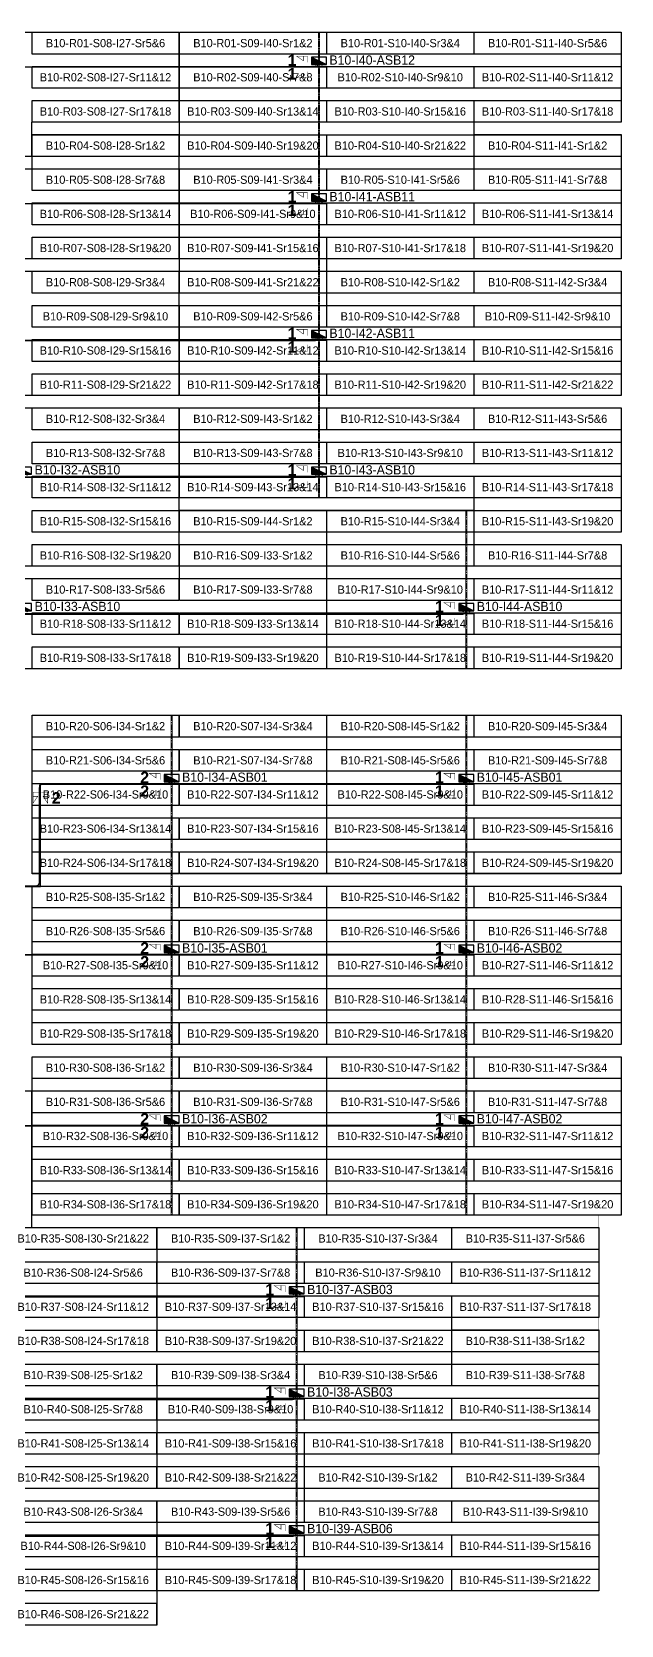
# Model space of a CAD drawing. Header units: metres. Extents: x 529385 to 529746, y 2675127 to 2675477.
# Drawn here: x 529616.3 to 529745.8, y 2675126.8 to 2675476.7 of the extents above; entities that cross this region are included whole.
import ezdxf
from ezdxf.enums import TextEntityAlignment as Align

# ---------------------------------------------------------------- set-up
doc = ezdxf.new("R2010")
doc.units = ezdxf.units.M
doc.linetypes.add('CENTER', pattern=[2, 1.25, -0.25, 0.25, -0.25])
doc.layers.add('Boundary-12.5 MW Block', color=6, linetype='Continuous', lineweight=9)
doc.layers.add('PILE', color=1, linetype='Continuous', lineweight=15)
for name, color, linetype in [('DC Trench BL-10', 40, 'Continuous'), ('E-Inverter Grouping', 2, 'Continuous'), ('Inverter Block-10', 7, 'Continuous'), ('LT Cable(AG) INV to LT Panel BL-10', 2, 'Continuous'), ('Messenger Wire Block-10 (Master Path)', 30, 'Continuous'), ('Messenger Wire Block-10 (MW Path)', 191, 'Continuous'), ('MMS Table Block-10', 8, 'Continuous'), ('Plan Line - DC BL-10', 40, 'Continuous'), ('Section Marking BL-10', 2, 'Continuous')]:
    doc.layers.add(name, color=color, linetype=linetype)
doc.styles.add('BoldTextStyle', font='arialbd.ttf')
doc.styles.get("Standard").update_dxf_attribs({"font": 'Adani Regular.ttf'})

# ---------------------------------------------------------------- blocks, each defined once
blk = doc.blocks.new('MMS Table (32.292 x 4.788)')
at = {"color": 0}
blk.add_lwpolyline([(0, -0.002), (0, 4.786), (32.292, 4.786), (32.292, -0.002)], close=True, dxfattribs=at)
at = {"color": 7}
blk.add_attdef('ID1', text='', height=1.8, dxfattribs=at).set_placement((16.146, 2.392), align=Align.MIDDLE_CENTER)
blk = doc.blocks.new('Inverter Block')
h = blk.add_hatch(color=0)
h.dxf.hatch_style = 1
h.paths.add_polyline_path([(-1.46, 2.27), (-1.46, 0.85), (1.46, 0.85)])
at = {"color": 0}
blk.add_lwpolyline([(1.46, 2.27), (-1.46, 2.27), (-1.46, 0.85), (1.46, 0.85)], close=True, dxfattribs=at)
blk.add_lwpolyline([(-1.46, 2.27), (1.46, 0.85)], dxfattribs=at)
at = {"layer": 'PILE'}
for centre in [(-0.61, 0.85), (0.61, 0.85)]:
    blk.add_circle(centre, 0.156, dxfattribs=at)
at = {"color": 7}
blk.add_attdef('ID', (-1.46, 3.01), '', height=1.8, dxfattribs=at)

msp = doc.modelspace()

# ---------------------------------------------------------------- linework, layer by layer
at = {"layer": 'Boundary-12.5 MW Block', "const_width": 0.05}
msp.add_lwpolyline([(529384.68, 2675214.08), (529389.58, 2675214.08), (529389.58, 2675476.58), (529745.79, 2675476.58), (529745.79, 2675216.79), (529740.89, 2675216.79), (529740.89, 2675134.29), (529643.72, 2675134.29), (529643.72, 2675126.79), (529384.68, 2675126.79)], close=True, dxfattribs=at)
at = {"layer": 'DC Trench BL-10', "color": 40, "const_width": 0.15}
for points in [[(529679.52, 2675476.58), (529679.22, 2675476.58), (529679.22, 2675374.29), (529679.52, 2675374.29)], [(529711.91, 2675371.58), (529711.61, 2675371.58), (529711.61, 2675336.79), (529711.91, 2675336.79)], [(529647.13, 2675326.58), (529646.83, 2675326.58), (529646.83, 2675216.79), (529647.13, 2675216.79)], [(529711.91, 2675326.58), (529711.61, 2675326.58), (529711.61, 2675216.79), (529711.91, 2675216.79)], [(529674.62, 2675214.08), (529674.32, 2675214.08), (529674.32, 2675134.29), (529674.62, 2675134.29)]]:
    msp.add_lwpolyline(points, close=True, dxfattribs=at)
at = {"layer": 'E-Inverter Grouping'}
for points in [[(529648.62, 2675476.58), (529648.62, 2675456.79), (529616.22, 2675456.79), (529616.22, 2675449.29), (529551.54, 2675449.29), (529551.54, 2675476.58)], [(529745.79, 2675476.58), (529745.79, 2675456.79), (529713.4, 2675456.79), (529713.4, 2675449.29), (529648.72, 2675449.29), (529648.72, 2675476.58)], [(529616.32, 2675446.58), (529616.32, 2675454.08), (529648.62, 2675454.08), (529648.62, 2675426.79), (529583.83, 2675426.79), (529583.83, 2675419.29), (529551.54, 2675419.29), (529551.54, 2675446.58)], [(529713.5, 2675446.58), (529713.5, 2675454.08), (529745.79, 2675454.08), (529745.79, 2675426.79), (529681.01, 2675426.79), (529681.01, 2675419.29), (529648.72, 2675419.29), (529648.72, 2675446.58)], [(529648.62, 2675396.79), (529551.54, 2675396.79), (529551.54, 2675416.58), (529583.93, 2675416.58), (529583.93, 2675424.08), (529648.62, 2675424.08)], [(529745.79, 2675396.79), (529648.72, 2675396.79), (529648.72, 2675416.58), (529681.11, 2675416.58), (529681.11, 2675424.08), (529745.79, 2675424.08)], [(529616.22, 2675214.08), (529643.72, 2675214.08), (529643.72, 2675209.29), (529546.64, 2675209.29), (529546.64, 2675214.08), (529551.54, 2675214.08), (529551.54, 2675244.08), (529616.22, 2675244.08)], [(529740.89, 2675214.08), (529740.89, 2675194.29), (529708.5, 2675194.29), (529708.5, 2675186.79), (529643.82, 2675186.79), (529643.82, 2675214.08)], [(529643.72, 2675206.58), (529643.72, 2675186.79), (529611.32, 2675186.79), (529611.32, 2675179.29), (529546.64, 2675179.29), (529546.64, 2675206.58)], [(529708.6, 2675184.08), (529708.6, 2675191.58), (529740.89, 2675191.58), (529740.89, 2675164.29), (529676.11, 2675164.29), (529676.11, 2675156.79), (529643.82, 2675156.79), (529643.82, 2675184.08)], [(529611.42, 2675176.58), (529611.42, 2675184.08), (529643.72, 2675184.08), (529643.72, 2675156.79), (529578.93, 2675156.79), (529578.93, 2675149.29), (529546.64, 2675149.29), (529546.64, 2675176.58)], [(529740.89, 2675134.29), (529643.82, 2675134.29), (529643.82, 2675154.08), (529676.21, 2675154.08), (529676.21, 2675161.58), (529740.89, 2675161.58)], [(529643.72, 2675126.79), (529546.64, 2675126.79), (529546.64, 2675146.58), (529579.03, 2675146.58), (529579.03, 2675154.08), (529643.72, 2675154.08)]]:
    msp.add_lwpolyline(points, close=True, dxfattribs=at)
at = {"layer": 'E-Inverter Grouping', "color": 3}
for points in [[(529648.62, 2675359.29), (529583.93, 2675359.29), (529583.93, 2675394.08), (529648.62, 2675394.08)], [(529745.79, 2675366.79), (529713.5, 2675366.79), (529713.5, 2675374.29), (529648.72, 2675374.29), (529648.72, 2675394.08), (529745.79, 2675394.08)], [(529713.4, 2675364.08), (529745.79, 2675364.08), (529745.79, 2675336.79), (529681.11, 2675336.79), (529681.11, 2675366.79), (529648.72, 2675366.79), (529648.72, 2675371.58), (529713.4, 2675371.58)], [(529681.01, 2675336.79), (529583.93, 2675336.79), (529583.93, 2675356.58), (529648.72, 2675356.58), (529648.72, 2675364.08), (529681.01, 2675364.08)], [(529681.01, 2675291.79), (529616.32, 2675291.79), (529616.32, 2675326.58), (529681.01, 2675326.58)], [(529745.79, 2675291.79), (529681.11, 2675291.79), (529681.11, 2675326.58), (529745.79, 2675326.58)], [(529681.01, 2675254.29), (529616.32, 2675254.29), (529616.32, 2675289.08), (529681.01, 2675289.08)], [(529745.79, 2675254.29), (529681.11, 2675254.29), (529681.11, 2675289.08), (529745.79, 2675289.08)], [(529681.01, 2675216.79), (529616.32, 2675216.79), (529616.32, 2675251.58), (529681.01, 2675251.58)], [(529745.79, 2675216.79), (529681.11, 2675216.79), (529681.11, 2675251.58), (529745.79, 2675251.58)]]:
    msp.add_lwpolyline(points, close=True, dxfattribs=at)
at = {"layer": 'LT Cable(AG) INV to LT Panel BL-10', "color": 5}
for points in [[(529575.61, 2675311.21, -0.300496), (529575.06, 2675312.04), (529575.06, 2675315.17, 0.210754), (529574.77, 2675315.84), (529568.09, 2675321.94, -0.210754), (529567.8, 2675322.6), (529567.8, 2675334.91, 0.0195), (529567.79, 2675334.98), (529567.7, 2675336.2, -0.0195), (529567.7, 2675336.27), (529567.7, 2675468.09, -0.414214), (529568.6, 2675468.99), (529678.47, 2675468.99, 0.414214), (529679.37, 2675469.89), (529679.37, 2675470.19)], [(529577.68, 2675311.19), (529576.01, 2675311.19, -0.414214), (529575.11, 2675312.09), (529575.11, 2675315.19, 0.210754), (529574.82, 2675315.86), (529568.14, 2675321.96, -0.210754), (529567.85, 2675322.62), (529567.85, 2675334.91, 0.0195), (529567.84, 2675334.98), (529567.75, 2675336.2, -0.0195), (529567.75, 2675336.27), (529567.75, 2675438.04, -0.414214), (529568.65, 2675438.94), (529678.47, 2675438.94, 0.414214), (529679.37, 2675439.84), (529679.37, 2675440.19)], [(529577.68, 2675311.24), (529576.06, 2675311.24, -0.414214), (529575.16, 2675312.14), (529575.16, 2675315.22, 0.210754), (529574.87, 2675315.88), (529568.19, 2675321.98, -0.210754), (529567.9, 2675322.64), (529567.9, 2675334.91, 0.0195), (529567.89, 2675334.98), (529567.8, 2675336.2, -0.0195), (529567.8, 2675336.27), (529567.8, 2675407.99, -0.414214), (529568.7, 2675408.89), (529678.47, 2675408.89, 0.414214), (529679.37, 2675409.79), (529679.37, 2675410.19)], [(529579.62, 2675311.29), (529576.11, 2675311.29, -0.414214), (529575.21, 2675312.19), (529575.21, 2675315.24, 0.210754), (529574.92, 2675315.9), (529568.24, 2675322, -0.210754), (529567.95, 2675322.67), (529567.95, 2675334.91, 0.0195), (529567.94, 2675334.98), (529567.85, 2675336.21, -0.0195), (529567.85, 2675336.28), (529567.85, 2675377.94, -0.414214), (529568.75, 2675378.84), (529678.47, 2675378.84, 0.414214), (529679.37, 2675379.74), (529679.37, 2675380.19)], [(529579.62, 2675311.34), (529576.16, 2675311.34, -0.414214), (529575.26, 2675312.24), (529575.26, 2675315.26, 0.210754), (529574.97, 2675315.93), (529568.29, 2675322.02, -0.210754), (529568, 2675322.69), (529568, 2675334.92, 0.0195), (529567.99, 2675334.99), (529567.9, 2675336.21, -0.0195), (529567.9, 2675336.28), (529567.9, 2675347.89, -0.414214), (529568.8, 2675348.79), (529710.86, 2675348.79, 0.414214), (529711.76, 2675349.69), (529711.76, 2675350.19)], [(529578.74, 2675308.42), (529574.29, 2675308.42, 0.056429), (529574.09, 2675308.4), (529572.51, 2675308.04, -0.056429), (529572.31, 2675308.01), (529568.67, 2675308.01, 0.414214), (529567.77, 2675307.11), (529567.77, 2675290.73, 0.020586), (529567.78, 2675290.66), (529567.88, 2675289.4, -0.020586), (529567.88, 2675289.32), (529567.88, 2675289.07), (529617.12, 2675289.07, 0.414214), (529618.02, 2675289.97), (529618.02, 2675310.67, -0.414214), (529618.92, 2675311.57), (529710.86, 2675311.57, 0.414214), (529711.76, 2675312.47), (529711.76, 2675312.69)], [(529578.74, 2675308.4), (529574.29, 2675308.4, 0.056429), (529574.09, 2675308.37), (529572.51, 2675308.01, -0.056429), (529572.31, 2675307.99), (529568.7, 2675307.99, 0.414214), (529567.8, 2675307.09), (529567.8, 2675290.73, 0.020586), (529567.8, 2675290.66), (529567.9, 2675289.4, -0.020586), (529567.91, 2675289.32), (529567.91, 2675289.1), (529617.09, 2675289.1, 0.414214), (529617.99, 2675290), (529617.99, 2675310.7, -0.414214), (529618.89, 2675311.6), (529646.08, 2675311.6, 0.414214), (529646.98, 2675312.5), (529646.98, 2675312.69)], [(529574.59, 2675308.65), (529574.29, 2675308.65, 0.056429), (529574.09, 2675308.62), (529572.51, 2675308.26, -0.056429), (529572.31, 2675308.24), (529568.45, 2675308.24, 0.414214), (529567.55, 2675307.34), (529567.55, 2675290.72, 0.020586), (529567.55, 2675290.65), (529567.65, 2675289.39, -0.020586), (529567.66, 2675289.31), (529567.66, 2675177.25, 0.414214), (529568.56, 2675176.35), (529673.57, 2675176.35, 0.414214), (529674.47, 2675177.25), (529674.47, 2675177.69)], [(529574.59, 2675308.62), (529574.29, 2675308.62, 0.056429), (529574.09, 2675308.6), (529572.51, 2675308.24, -0.056429), (529572.31, 2675308.21), (529568.47, 2675308.21, 0.414214), (529567.57, 2675307.31), (529567.57, 2675290.72, 0.020586), (529567.58, 2675290.65), (529567.68, 2675289.39, -0.020586), (529567.68, 2675289.31), (529567.68, 2675199.77, 0.414214), (529568.58, 2675198.87), (529673.57, 2675198.87, 0.414214), (529674.47, 2675199.77), (529674.47, 2675200.19)], [(529576.58, 2675308.57), (529574.29, 2675308.57, 0.056429), (529574.09, 2675308.55), (529572.51, 2675308.19, -0.056429), (529572.31, 2675308.16), (529568.52, 2675308.16, 0.414214), (529567.62, 2675307.26), (529567.62, 2675290.72, 0.020586), (529567.63, 2675290.65), (529567.73, 2675289.39, -0.020586), (529567.73, 2675289.32), (529567.73, 2675237.32, 0.414214), (529568.63, 2675236.42), (529710.86, 2675236.42, 0.414214), (529711.76, 2675237.32), (529711.76, 2675237.69)], [(529576.58, 2675308.55), (529574.29, 2675308.55, 0.056429), (529574.09, 2675308.52), (529572.51, 2675308.16, -0.056429), (529572.31, 2675308.14), (529568.55, 2675308.14, 0.414214), (529567.65, 2675307.24), (529567.65, 2675290.73, 0.020586), (529567.65, 2675290.65), (529567.75, 2675289.39, -0.020586), (529567.76, 2675289.32), (529567.76, 2675237.35, 0.414214), (529568.66, 2675236.45), (529646.08, 2675236.45, 0.414214), (529646.98, 2675237.35), (529646.98, 2675237.69)], [(529576.58, 2675308.5), (529574.29, 2675308.5, 0.056429), (529574.09, 2675308.47), (529572.51, 2675308.11, -0.056429), (529572.31, 2675308.09), (529568.6, 2675308.09, 0.414214), (529567.7, 2675307.19), (529567.7, 2675290.73, 0.020586), (529567.7, 2675290.65), (529567.8, 2675289.39, -0.020586), (529567.81, 2675289.32), (529567.81, 2675274.9, 0.414214), (529568.71, 2675274), (529710.86, 2675274, 0.414214), (529711.76, 2675274.9), (529711.76, 2675275.19)], [(529578.74, 2675308.47), (529574.29, 2675308.47, 0.056429), (529574.09, 2675308.45), (529572.51, 2675308.09, -0.056429), (529572.31, 2675308.06), (529568.62, 2675308.06, 0.414214), (529567.72, 2675307.16), (529567.72, 2675290.73, 0.020586), (529567.73, 2675290.65), (529567.83, 2675289.4, -0.020586), (529567.83, 2675289.32), (529567.83, 2675274.92, 0.414214), (529568.73, 2675274.02), (529646.08, 2675274.02, 0.414214), (529646.98, 2675274.92), (529646.98, 2675275.19)]]:
    msp.add_lwpolyline(points, format="xyb", dxfattribs=at)
at = {"layer": 'LT Cable(AG) INV to LT Panel BL-10'}
msp.add_lwpolyline([(529575.61, 2675309), (529574.2, 2675309, 0.105727), (529573.83, 2675308.93), (529572.59, 2675308.37, -0.105727), (529572.22, 2675308.29), (529568.4, 2675308.29, 0.414214), (529567.5, 2675307.39), (529567.5, 2675290.72, 0.020586), (529567.5, 2675290.64), (529567.6, 2675289.39, -0.020586), (529567.61, 2675289.31), (529567.61, 2675147.2, 0.414214), (529568.51, 2675146.3), (529673.57, 2675146.3, 0.414214), (529674.47, 2675147.2), (529674.47, 2675147.69)], format="xyb", dxfattribs=at)
at = {"layer": 'Messenger Wire Block-10 (Master Path)'}
for points in [[(529421.97, 2675468.94), (529681.01, 2675468.94)], [(529567.75, 2675438.94), (529681.01, 2675438.94)], [(529567.75, 2675408.94), (529681.01, 2675408.94)], [(529567.75, 2675378.94), (529681.01, 2675378.94)], [(529567.75, 2675348.94), (529713.4, 2675348.94)], [(529618.15, 2675288.94), (529618.15, 2675311.44)], [(529618.15, 2675311.44), (529713.4, 2675311.44)], [(529567.75, 2675288.94), (529618.15, 2675288.94)], [(529567.75, 2675273.94), (529713.4, 2675273.94)], [(529567.75, 2675236.44), (529713.4, 2675236.44)], [(529567.75, 2675198.94), (529676.11, 2675198.94)], [(529567.75, 2675176.44), (529676.11, 2675176.44)], [(529567.75, 2675146.44), (529676.11, 2675146.44)]]:
    msp.add_lwpolyline(points, dxfattribs=at)
at = {"layer": 'Messenger Wire Block-10 (MW Path)', "const_width": 0.1}
for points in [[(529421.97, 2675468.94), (529681.01, 2675468.94)], [(529567.75, 2675438.94), (529681.01, 2675438.94)], [(529567.75, 2675408.94), (529681.01, 2675408.94)], [(529567.75, 2675378.94), (529681.01, 2675378.94)], [(529567.75, 2675348.94), (529713.4, 2675348.94)], [(529617.9, 2675288.94), (529617.9, 2675311.44)], [(529618.15, 2675311.44), (529713.4, 2675311.44)], [(529567.75, 2675288.94), (529618.15, 2675288.94)], [(529567.75, 2675273.94), (529713.4, 2675273.94)], [(529567.75, 2675236.44), (529713.4, 2675236.44)], [(529567.75, 2675198.94), (529676.11, 2675198.94)], [(529567.75, 2675176.44), (529676.11, 2675176.44)], [(529567.75, 2675146.44), (529676.11, 2675146.44)]]:
    msp.add_lwpolyline(points, dxfattribs=at)
at = {"layer": 'Plan Line - DC BL-10', "color": 6, "linetype": 'CENTER'}
for points in [[(529679.37, 2675476.58), (529679.37, 2675374.29)], [(529711.76, 2675371.58), (529711.76, 2675336.79)], [(529646.98, 2675326.58), (529646.98, 2675216.79)], [(529711.76, 2675326.58), (529711.76, 2675216.79)], [(529674.47, 2675214.08), (529674.47, 2675134.29)]]:
    msp.add_lwpolyline(points, dxfattribs=at)
at = {"layer": 'Section Marking BL-10', "color": 94, "lineweight": 35, "true_color": 0x00a500, "const_width": 0.1}
for points in [[(529676.87, 2675469.94), (529676.87, 2675471.33), (529674.47, 2675471.33), (529675.95, 2675470.32), (529675.95, 2675471.33)], [(529676.87, 2675467.94), (529676.87, 2675466.55), (529674.47, 2675466.55), (529675.95, 2675467.56), (529675.95, 2675466.55)], [(529676.87, 2675439.94), (529676.87, 2675441.33), (529674.47, 2675441.33), (529675.95, 2675440.32), (529675.95, 2675441.33)], [(529676.87, 2675437.94), (529676.87, 2675436.55), (529674.47, 2675436.55), (529675.95, 2675437.56), (529675.95, 2675436.55)], [(529676.87, 2675409.94), (529676.87, 2675411.33), (529674.47, 2675411.33), (529675.95, 2675410.32), (529675.95, 2675411.33)], [(529676.87, 2675407.94), (529676.87, 2675406.55), (529674.47, 2675406.55), (529675.95, 2675407.56), (529675.95, 2675406.55)], [(529676.87, 2675379.94), (529676.87, 2675381.33), (529674.47, 2675381.33), (529675.95, 2675380.32), (529675.95, 2675381.33)], [(529676.87, 2675377.94), (529676.87, 2675376.55), (529674.47, 2675376.55), (529675.95, 2675377.56), (529675.95, 2675376.55)], [(529709.26, 2675349.94), (529709.26, 2675351.33), (529706.86, 2675351.33), (529708.34, 2675350.32), (529708.34, 2675351.33)], [(529709.26, 2675347.94), (529709.26, 2675346.55), (529706.86, 2675346.55), (529708.34, 2675347.56), (529708.34, 2675346.55)], [(529644.48, 2675312.44), (529644.48, 2675313.83), (529642.08, 2675313.83), (529643.56, 2675312.82), (529643.56, 2675313.83)], [(529709.26, 2675312.44), (529709.26, 2675313.83), (529706.86, 2675313.83), (529708.34, 2675312.82), (529708.34, 2675313.83)], [(529617.95, 2675309.69), (529616.56, 2675309.69), (529616.56, 2675307.29), (529617.57, 2675308.77), (529616.56, 2675308.77)], [(529618.35, 2675309.69), (529619.74, 2675309.69), (529619.74, 2675307.29), (529618.73, 2675308.77), (529619.74, 2675308.77)], [(529644.48, 2675310.44), (529644.48, 2675309.05), (529642.08, 2675309.05), (529643.56, 2675310.06), (529643.56, 2675309.05)], [(529709.26, 2675310.44), (529709.26, 2675309.05), (529706.86, 2675309.05), (529708.34, 2675310.06), (529708.34, 2675309.05)], [(529644.48, 2675274.94), (529644.48, 2675276.33), (529642.08, 2675276.33), (529643.56, 2675275.32), (529643.56, 2675276.33)], [(529709.26, 2675274.94), (529709.26, 2675276.33), (529706.86, 2675276.33), (529708.34, 2675275.32), (529708.34, 2675276.33)], [(529644.48, 2675272.94), (529644.48, 2675271.55), (529642.08, 2675271.55), (529643.56, 2675272.56), (529643.56, 2675271.55)], [(529709.26, 2675272.94), (529709.26, 2675271.55), (529706.86, 2675271.55), (529708.34, 2675272.56), (529708.34, 2675271.55)], [(529644.48, 2675237.44), (529644.48, 2675238.83), (529642.08, 2675238.83), (529643.56, 2675237.82), (529643.56, 2675238.83)], [(529709.26, 2675237.44), (529709.26, 2675238.83), (529706.86, 2675238.83), (529708.34, 2675237.82), (529708.34, 2675238.83)], [(529644.48, 2675235.44), (529644.48, 2675234.05), (529642.08, 2675234.05), (529643.56, 2675235.06), (529643.56, 2675234.05)], [(529709.26, 2675235.44), (529709.26, 2675234.05), (529706.86, 2675234.05), (529708.34, 2675235.06), (529708.34, 2675234.05)], [(529671.97, 2675199.94), (529671.97, 2675201.33), (529669.57, 2675201.33), (529671.05, 2675200.32), (529671.05, 2675201.33)], [(529671.97, 2675197.94), (529671.97, 2675196.55), (529669.57, 2675196.55), (529671.05, 2675197.56), (529671.05, 2675196.55)], [(529671.97, 2675177.44), (529671.97, 2675178.83), (529669.57, 2675178.83), (529671.05, 2675177.82), (529671.05, 2675178.83)], [(529671.97, 2675175.44), (529671.97, 2675174.05), (529669.57, 2675174.05), (529671.05, 2675175.06), (529671.05, 2675174.05)], [(529671.97, 2675147.44), (529671.97, 2675148.83), (529669.57, 2675148.83), (529671.05, 2675147.82), (529671.05, 2675148.83)], [(529671.97, 2675145.44), (529671.97, 2675144.05), (529669.57, 2675144.05), (529671.05, 2675145.06), (529671.05, 2675144.05)]]:
    msp.add_lwpolyline(points, dxfattribs=at)

# ---------------------------------------------------------------- block references
at = {"layer": 'Inverter Block-10'}
ref = msp.add_blockref('Inverter Block', (529679.37, 2675468.53), dxfattribs=dict(at, xscale=1.124999999976148, yscale=1.124999999976148, zscale=1.124999999976148))
ref.add_attrib('ID', 'B10-I40-ASB12', (529681.68, 2675469.46), dxfattribs={"layer": '0', "color": 7, "height": 2.025})
ref = msp.add_blockref('Inverter Block', (529679.37, 2675438.53), dxfattribs=dict(at, xscale=1.124999999976148, yscale=1.124999999976148, zscale=1.124999999976148))
ref.add_attrib('ID', 'B10-I41-ASB11', (529681.68, 2675439.46), dxfattribs={"layer": '0', "color": 7, "height": 2.025})
ref = msp.add_blockref('Inverter Block', (529679.37, 2675408.53), dxfattribs=dict(at, xscale=1.124999999976148, yscale=1.124999999976148, zscale=1.124999999976148))
ref.add_attrib('ID', 'B10-I42-ASB11', (529681.68, 2675409.46), dxfattribs={"layer": '0', "color": 7, "height": 2.025})
ref = msp.add_blockref('Inverter Block', (529614.58, 2675378.53), dxfattribs=dict(at, xscale=1.124999999976148, yscale=1.124999999976148, zscale=1.124999999976148))
ref.add_attrib('ID', 'B10-I32-ASB10', (529616.89, 2675379.46), dxfattribs={"layer": '0', "color": 7, "height": 2.025})
ref = msp.add_blockref('Inverter Block', (529679.37, 2675378.53), dxfattribs=dict(at, xscale=1.124999999976148, yscale=1.124999999976148, zscale=1.124999999976148))
ref.add_attrib('ID', 'B10-I43-ASB10', (529681.68, 2675379.46), dxfattribs={"layer": '0', "color": 7, "height": 2.025})
ref = msp.add_blockref('Inverter Block', (529614.58, 2675348.53), dxfattribs=dict(at, xscale=1.124999999976148, yscale=1.124999999976148, zscale=1.124999999976148))
ref.add_attrib('ID', 'B10-I33-ASB10', (529616.89, 2675349.46), dxfattribs={"layer": '0', "color": 7, "height": 2.025})
ref = msp.add_blockref('Inverter Block', (529711.76, 2675348.53), dxfattribs=dict(at, xscale=1.124999999976148, yscale=1.124999999976148, zscale=1.124999999976148))
ref.add_attrib('ID', 'B10-I44-ASB10', (529714.07, 2675349.46), dxfattribs={"layer": '0', "color": 7, "height": 2.025})
ref = msp.add_blockref('Inverter Block', (529646.98, 2675311.03), dxfattribs=dict(at, xscale=1.124999999976148, yscale=1.124999999976148, zscale=1.124999999976148))
ref.add_attrib('ID', 'B10-I34-ASB01', (529649.29, 2675311.96), dxfattribs={"layer": '0', "color": 7, "height": 2.025})
ref = msp.add_blockref('Inverter Block', (529711.76, 2675311.03), dxfattribs=dict(at, xscale=1.124999999976148, yscale=1.124999999976148, zscale=1.124999999976148))
ref.add_attrib('ID', 'B10-I45-ASB01', (529714.07, 2675311.96), dxfattribs={"layer": '0', "color": 7, "height": 2.025})
ref = msp.add_blockref('Inverter Block', (529646.98, 2675273.53), dxfattribs=dict(at, xscale=1.124999999976148, yscale=1.124999999976148, zscale=1.124999999976148))
ref.add_attrib('ID', 'B10-I35-ASB01', (529649.29, 2675274.46), dxfattribs={"layer": '0', "color": 7, "height": 2.025})
ref = msp.add_blockref('Inverter Block', (529711.76, 2675273.53), dxfattribs=dict(at, xscale=1.124999999976148, yscale=1.124999999976148, zscale=1.124999999976148))
ref.add_attrib('ID', 'B10-I46-ASB02', (529714.07, 2675274.46), dxfattribs={"layer": '0', "color": 7, "height": 2.025})
ref = msp.add_blockref('Inverter Block', (529646.98, 2675236.03), dxfattribs=dict(at, xscale=1.124999999976148, yscale=1.124999999976148, zscale=1.124999999976148))
ref.add_attrib('ID', 'B10-I36-ASB02', (529649.29, 2675236.96), dxfattribs={"layer": '0', "color": 7, "height": 2.025})
ref = msp.add_blockref('Inverter Block', (529711.76, 2675236.03), dxfattribs=dict(at, xscale=1.124999999976148, yscale=1.124999999976148, zscale=1.124999999976148))
ref.add_attrib('ID', 'B10-I47-ASB02', (529714.07, 2675236.96), dxfattribs={"layer": '0', "color": 7, "height": 2.025})
ref = msp.add_blockref('Inverter Block', (529674.47, 2675198.53), dxfattribs=dict(at, xscale=1.124999999976148, yscale=1.124999999976148, zscale=1.124999999976148))
ref.add_attrib('ID', 'B10-I37-ASB03', (529676.78, 2675199.46), dxfattribs={"layer": '0', "color": 7, "height": 2.025})
ref = msp.add_blockref('Inverter Block', (529674.47, 2675176.03), dxfattribs=dict(at, xscale=1.124999999976148, yscale=1.124999999976148, zscale=1.124999999976148))
ref.add_attrib('ID', 'B10-I38-ASB03', (529676.78, 2675176.96), dxfattribs={"layer": '0', "color": 7, "height": 2.025})
ref = msp.add_blockref('Inverter Block', (529674.47, 2675146.03), dxfattribs=dict(at, xscale=1.124999999976148, yscale=1.124999999976148, zscale=1.124999999976148))
ref.add_attrib('ID', 'B10-I39-ASB06', (529676.78, 2675146.96), dxfattribs={"layer": '0', "color": 7, "height": 2.025})
at = {"layer": 'MMS Table Block-10'}
for p, values in [((529616.32, 2675471.79), {'ID1': 'B10-R01-S08-I27-Sr5&6'}), ((529648.72, 2675471.79), {'ID1': 'B10-R01-S09-I40-Sr1&2'}), ((529681.11, 2675471.79), {'ID1': 'B10-R01-S10-I40-Sr3&4'}), ((529713.5, 2675471.79), {'ID1': 'B10-R01-S11-I40-Sr5&6'}), ((529616.32, 2675464.29), {'ID1': 'B10-R02-S08-I27-Sr11&12'}), ((529648.72, 2675464.29), {'ID1': 'B10-R02-S09-I40-Sr7&8'}), ((529681.11, 2675464.29), {'ID1': 'B10-R02-S10-I40-Sr9&10'}), ((529713.5, 2675464.29), {'ID1': 'B10-R02-S11-I40-Sr11&12'}), ((529616.32, 2675456.79), {'ID1': 'B10-R03-S08-I27-Sr17&18'}), ((529648.72, 2675456.79), {'ID1': 'B10-R03-S09-I40-Sr13&14'}), ((529681.11, 2675456.79), {'ID1': 'B10-R03-S10-I40-Sr15&16'}), ((529713.5, 2675456.79), {'ID1': 'B10-R03-S11-I40-Sr17&18'}), ((529616.32, 2675449.29), {'ID1': 'B10-R04-S08-I28-Sr1&2'}), ((529648.72, 2675449.29), {'ID1': 'B10-R04-S09-I40-Sr19&20'}), ((529681.11, 2675449.29), {'ID1': 'B10-R04-S10-I40-Sr21&22'}), ((529713.5, 2675449.29), {'ID1': 'B10-R04-S11-I41-Sr1&2'}), ((529616.32, 2675441.79), {'ID1': 'B10-R05-S08-I28-Sr7&8'}), ((529648.72, 2675441.79), {'ID1': 'B10-R05-S09-I41-Sr3&4'}), ((529681.11, 2675441.79), {'ID1': 'B10-R05-S10-I41-Sr5&6'}), ((529713.5, 2675441.79), {'ID1': 'B10-R05-S11-I41-Sr7&8'}), ((529616.32, 2675434.29), {'ID1': 'B10-R06-S08-I28-Sr13&14'}), ((529648.72, 2675434.29), {'ID1': 'B10-R06-S09-I41-Sr9&10'}), ((529681.11, 2675434.29), {'ID1': 'B10-R06-S10-I41-Sr11&12'}), ((529713.5, 2675434.29), {'ID1': 'B10-R06-S11-I41-Sr13&14'}), ((529616.32, 2675426.79), {'ID1': 'B10-R07-S08-I28-Sr19&20'}), ((529648.72, 2675426.79), {'ID1': 'B10-R07-S09-I41-Sr15&16'}), ((529681.11, 2675426.79), {'ID1': 'B10-R07-S10-I41-Sr17&18'}), ((529713.5, 2675426.79), {'ID1': 'B10-R07-S11-I41-Sr19&20'}), ((529616.32, 2675419.29), {'ID1': 'B10-R08-S08-I29-Sr3&4'}), ((529648.72, 2675419.29), {'ID1': 'B10-R08-S09-I41-Sr21&22'}), ((529681.11, 2675419.29), {'ID1': 'B10-R08-S10-I42-Sr1&2'}), ((529713.5, 2675419.29), {'ID1': 'B10-R08-S11-I42-Sr3&4'}), ((529616.32, 2675411.79), {'ID1': 'B10-R09-S08-I29-Sr9&10'}), ((529648.72, 2675411.79), {'ID1': 'B10-R09-S09-I42-Sr5&6'}), ((529681.11, 2675411.79), {'ID1': 'B10-R09-S10-I42-Sr7&8'}), ((529713.5, 2675411.79), {'ID1': 'B10-R09-S11-I42-Sr9&10'}), ((529616.32, 2675404.29), {'ID1': 'B10-R10-S08-I29-Sr15&16'}), ((529648.72, 2675404.29), {'ID1': 'B10-R10-S09-I42-Sr11&12'}), ((529681.11, 2675404.29), {'ID1': 'B10-R10-S10-I42-Sr13&14'}), ((529713.5, 2675404.29), {'ID1': 'B10-R10-S11-I42-Sr15&16'}), ((529616.32, 2675396.79), {'ID1': 'B10-R11-S08-I29-Sr21&22'}), ((529648.72, 2675396.79), {'ID1': 'B10-R11-S09-I42-Sr17&18'}), ((529681.11, 2675396.79), {'ID1': 'B10-R11-S10-I42-Sr19&20'}), ((529713.5, 2675396.79), {'ID1': 'B10-R11-S11-I42-Sr21&22'}), ((529616.32, 2675389.29), {'ID1': 'B10-R12-S08-I32-Sr3&4'}), ((529648.72, 2675389.29), {'ID1': 'B10-R12-S09-I43-Sr1&2'}), ((529681.11, 2675389.29), {'ID1': 'B10-R12-S10-I43-Sr3&4'}), ((529713.5, 2675389.29), {'ID1': 'B10-R12-S11-I43-Sr5&6'}), ((529616.32, 2675381.79), {'ID1': 'B10-R13-S08-I32-Sr7&8'}), ((529648.72, 2675381.79), {'ID1': 'B10-R13-S09-I43-Sr7&8'}), ((529681.11, 2675381.79), {'ID1': 'B10-R13-S10-I43-Sr9&10'}), ((529713.5, 2675381.79), {'ID1': 'B10-R13-S11-I43-Sr11&12'}), ((529616.32, 2675374.29), {'ID1': 'B10-R14-S08-I32-Sr11&12'}), ((529648.72, 2675374.29), {'ID1': 'B10-R14-S09-I43-Sr13&14'}), ((529681.11, 2675374.29), {'ID1': 'B10-R14-S10-I43-Sr15&16'}), ((529713.5, 2675374.29), {'ID1': 'B10-R14-S11-I43-Sr17&18'}), ((529616.32, 2675366.79), {'ID1': 'B10-R15-S08-I32-Sr15&16'}), ((529648.72, 2675366.79), {'ID1': 'B10-R15-S09-I44-Sr1&2'}), ((529681.11, 2675366.79), {'ID1': 'B10-R15-S10-I44-Sr3&4'}), ((529713.5, 2675366.79), {'ID1': 'B10-R15-S11-I43-Sr19&20'}), ((529616.32, 2675359.29), {'ID1': 'B10-R16-S08-I32-Sr19&20'}), ((529648.72, 2675359.29), {'ID1': 'B10-R16-S09-I33-Sr1&2'}), ((529681.11, 2675359.29), {'ID1': 'B10-R16-S10-I44-Sr5&6'}), ((529713.5, 2675359.29), {'ID1': 'B10-R16-S11-I44-Sr7&8'}), ((529616.32, 2675351.79), {'ID1': 'B10-R17-S08-I33-Sr5&6'}), ((529648.72, 2675351.79), {'ID1': 'B10-R17-S09-I33-Sr7&8'}), ((529681.11, 2675351.79), {'ID1': 'B10-R17-S10-I44-Sr9&10'}), ((529713.5, 2675351.79), {'ID1': 'B10-R17-S11-I44-Sr11&12'}), ((529616.32, 2675344.29), {'ID1': 'B10-R18-S08-I33-Sr11&12'}), ((529648.72, 2675344.29), {'ID1': 'B10-R18-S09-I33-Sr13&14'}), ((529681.11, 2675344.29), {'ID1': 'B10-R18-S10-I44-Sr13&14'}), ((529713.5, 2675344.29), {'ID1': 'B10-R18-S11-I44-Sr15&16'}), ((529616.32, 2675336.79), {'ID1': 'B10-R19-S08-I33-Sr17&18'}), ((529648.72, 2675336.79), {'ID1': 'B10-R19-S09-I33-Sr19&20'}), ((529681.11, 2675336.79), {'ID1': 'B10-R19-S10-I44-Sr17&18'}), ((529713.5, 2675336.79), {'ID1': 'B10-R19-S11-I44-Sr19&20'}), ((529616.32, 2675321.79), {'ID1': 'B10-R20-S06-I34-Sr1&2'}), ((529648.72, 2675321.79), {'ID1': 'B10-R20-S07-I34-Sr3&4'}), ((529681.11, 2675321.79), {'ID1': 'B10-R20-S08-I45-Sr1&2'}), ((529713.5, 2675321.79), {'ID1': 'B10-R20-S09-I45-Sr3&4'}), ((529616.32, 2675314.29), {'ID1': 'B10-R21-S06-I34-Sr5&6'}), ((529648.72, 2675314.29), {'ID1': 'B10-R21-S07-I34-Sr7&8'}), ((529681.11, 2675314.29), {'ID1': 'B10-R21-S08-I45-Sr5&6'}), ((529713.5, 2675314.29), {'ID1': 'B10-R21-S09-I45-Sr7&8'}), ((529616.32, 2675306.79), {'ID1': 'B10-R22-S06-I34-Sr9&10'}), ((529648.72, 2675306.79), {'ID1': 'B10-R22-S07-I34-Sr11&12'}), ((529681.11, 2675306.79), {'ID1': 'B10-R22-S08-I45-Sr9&10'}), ((529713.5, 2675306.79), {'ID1': 'B10-R22-S09-I45-Sr11&12'}), ((529616.32, 2675299.29), {'ID1': 'B10-R23-S06-I34-Sr13&14'}), ((529648.72, 2675299.29), {'ID1': 'B10-R23-S07-I34-Sr15&16'}), ((529681.11, 2675299.29), {'ID1': 'B10-R23-S08-I45-Sr13&14'}), ((529713.5, 2675299.29), {'ID1': 'B10-R23-S09-I45-Sr15&16'}), ((529616.32, 2675291.79), {'ID1': 'B10-R24-S06-I34-Sr17&18'}), ((529648.72, 2675291.79), {'ID1': 'B10-R24-S07-I34-Sr19&20'}), ((529681.11, 2675291.79), {'ID1': 'B10-R24-S08-I45-Sr17&18'}), ((529713.5, 2675291.79), {'ID1': 'B10-R24-S09-I45-Sr19&20'}), ((529616.32, 2675284.29), {'ID1': 'B10-R25-S08-I35-Sr1&2'}), ((529648.72, 2675284.29), {'ID1': 'B10-R25-S09-I35-Sr3&4'}), ((529681.11, 2675284.29), {'ID1': 'B10-R25-S10-I46-Sr1&2'}), ((529713.5, 2675284.29), {'ID1': 'B10-R25-S11-I46-Sr3&4'}), ((529616.32, 2675276.79), {'ID1': 'B10-R26-S08-I35-Sr5&6'}), ((529648.72, 2675276.79), {'ID1': 'B10-R26-S09-I35-Sr7&8'}), ((529681.11, 2675276.79), {'ID1': 'B10-R26-S10-I46-Sr5&6'}), ((529713.5, 2675276.79), {'ID1': 'B10-R26-S11-I46-Sr7&8'}), ((529616.32, 2675269.29), {'ID1': 'B10-R27-S08-I35-Sr9&10'}), ((529648.72, 2675269.29), {'ID1': 'B10-R27-S09-I35-Sr11&12'}), ((529681.11, 2675269.29), {'ID1': 'B10-R27-S10-I46-Sr9&10'}), ((529713.5, 2675269.29), {'ID1': 'B10-R27-S11-I46-Sr11&12'}), ((529616.32, 2675261.79), {'ID1': 'B10-R28-S08-I35-Sr13&14'}), ((529648.72, 2675261.79), {'ID1': 'B10-R28-S09-I35-Sr15&16'}), ((529681.11, 2675261.79), {'ID1': 'B10-R28-S10-I46-Sr13&14'}), ((529713.5, 2675261.79), {'ID1': 'B10-R28-S11-I46-Sr15&16'}), ((529616.32, 2675254.29), {'ID1': 'B10-R29-S08-I35-Sr17&18'}), ((529648.72, 2675254.29), {'ID1': 'B10-R29-S09-I35-Sr19&20'}), ((529681.11, 2675254.29), {'ID1': 'B10-R29-S10-I46-Sr17&18'}), ((529713.5, 2675254.29), {'ID1': 'B10-R29-S11-I46-Sr19&20'}), ((529616.32, 2675246.79), {'ID1': 'B10-R30-S08-I36-Sr1&2'}), ((529648.72, 2675246.79), {'ID1': 'B10-R30-S09-I36-Sr3&4'}), ((529681.11, 2675246.79), {'ID1': 'B10-R30-S10-I47-Sr1&2'}), ((529713.5, 2675246.79), {'ID1': 'B10-R30-S11-I47-Sr3&4'}), ((529616.32, 2675239.29), {'ID1': 'B10-R31-S08-I36-Sr5&6'}), ((529648.72, 2675239.29), {'ID1': 'B10-R31-S09-I36-Sr7&8'}), ((529681.11, 2675239.29), {'ID1': 'B10-R31-S10-I47-Sr5&6'}), ((529713.5, 2675239.29), {'ID1': 'B10-R31-S11-I47-Sr7&8'}), ((529616.32, 2675231.79), {'ID1': 'B10-R32-S08-I36-Sr9&10'}), ((529648.72, 2675231.79), {'ID1': 'B10-R32-S09-I36-Sr11&12'}), ((529681.11, 2675231.79), {'ID1': 'B10-R32-S10-I47-Sr9&10'}), ((529713.5, 2675231.79), {'ID1': 'B10-R32-S11-I47-Sr11&12'}), ((529616.32, 2675224.29), {'ID1': 'B10-R33-S08-I36-Sr13&14'}), ((529648.72, 2675224.29), {'ID1': 'B10-R33-S09-I36-Sr15&16'}), ((529681.11, 2675224.29), {'ID1': 'B10-R33-S10-I47-Sr13&14'}), ((529713.5, 2675224.29), {'ID1': 'B10-R33-S11-I47-Sr15&16'}), ((529616.32, 2675216.79), {'ID1': 'B10-R34-S08-I36-Sr17&18'}), ((529648.72, 2675216.79), {'ID1': 'B10-R34-S09-I36-Sr19&20'}), ((529681.11, 2675216.79), {'ID1': 'B10-R34-S10-I47-Sr17&18'}), ((529713.5, 2675216.79), {'ID1': 'B10-R34-S11-I47-Sr19&20'}), ((529611.42, 2675209.29), {'ID1': 'B10-R35-S08-I30-Sr21&22'}), ((529643.82, 2675209.29), {'ID1': 'B10-R35-S09-I37-Sr1&2'}), ((529676.21, 2675209.29), {'ID1': 'B10-R35-S10-I37-Sr3&4'}), ((529708.6, 2675209.29), {'ID1': 'B10-R35-S11-I37-Sr5&6'}), ((529611.42, 2675201.79), {'ID1': 'B10-R36-S08-I24-Sr5&6'}), ((529643.82, 2675201.79), {'ID1': 'B10-R36-S09-I37-Sr7&8'}), ((529676.21, 2675201.79), {'ID1': 'B10-R36-S10-I37-Sr9&10'}), ((529708.6, 2675201.79), {'ID1': 'B10-R36-S11-I37-Sr11&12'}), ((529611.42, 2675194.29), {'ID1': 'B10-R37-S08-I24-Sr11&12'}), ((529643.82, 2675194.29), {'ID1': 'B10-R37-S09-I37-Sr13&14'}), ((529676.21, 2675194.29), {'ID1': 'B10-R37-S10-I37-Sr15&16'}), ((529708.6, 2675194.29), {'ID1': 'B10-R37-S11-I37-Sr17&18'}), ((529611.42, 2675186.79), {'ID1': 'B10-R38-S08-I24-Sr17&18'}), ((529643.82, 2675186.79), {'ID1': 'B10-R38-S09-I37-Sr19&20'}), ((529676.21, 2675186.79), {'ID1': 'B10-R38-S10-I37-Sr21&22'}), ((529708.6, 2675186.79), {'ID1': 'B10-R38-S11-I38-Sr1&2'}), ((529611.42, 2675179.29), {'ID1': 'B10-R39-S08-I25-Sr1&2'}), ((529643.82, 2675179.29), {'ID1': 'B10-R39-S09-I38-Sr3&4'}), ((529676.21, 2675179.29), {'ID1': 'B10-R39-S10-I38-Sr5&6'}), ((529708.6, 2675179.29), {'ID1': 'B10-R39-S11-I38-Sr7&8'}), ((529611.42, 2675171.79), {'ID1': 'B10-R40-S08-I25-Sr7&8'}), ((529643.82, 2675171.79), {'ID1': 'B10-R40-S09-I38-Sr9&10'}), ((529676.21, 2675171.79), {'ID1': 'B10-R40-S10-I38-Sr11&12'}), ((529708.6, 2675171.79), {'ID1': 'B10-R40-S11-I38-Sr13&14'}), ((529611.42, 2675164.29), {'ID1': 'B10-R41-S08-I25-Sr13&14'}), ((529643.82, 2675164.29), {'ID1': 'B10-R41-S09-I38-Sr15&16'}), ((529676.21, 2675164.29), {'ID1': 'B10-R41-S10-I38-Sr17&18'}), ((529708.6, 2675164.29), {'ID1': 'B10-R41-S11-I38-Sr19&20'}), ((529611.42, 2675156.79), {'ID1': 'B10-R42-S08-I25-Sr19&20'}), ((529643.82, 2675156.79), {'ID1': 'B10-R42-S09-I38-Sr21&22'}), ((529676.21, 2675156.79), {'ID1': 'B10-R42-S10-I39-Sr1&2'}), ((529708.6, 2675156.79), {'ID1': 'B10-R42-S11-I39-Sr3&4'}), ((529611.42, 2675149.29), {'ID1': 'B10-R43-S08-I26-Sr3&4'}), ((529643.82, 2675149.29), {'ID1': 'B10-R43-S09-I39-Sr5&6'}), ((529676.21, 2675149.29), {'ID1': 'B10-R43-S10-I39-Sr7&8'}), ((529708.6, 2675149.29), {'ID1': 'B10-R43-S11-I39-Sr9&10'}), ((529611.42, 2675141.79), {'ID1': 'B10-R44-S08-I26-Sr9&10'}), ((529643.82, 2675141.79), {'ID1': 'B10-R44-S09-I39-Sr11&12'}), ((529676.21, 2675141.79), {'ID1': 'B10-R44-S10-I39-Sr13&14'}), ((529708.6, 2675141.79), {'ID1': 'B10-R44-S11-I39-Sr15&16'}), ((529611.42, 2675134.29), {'ID1': 'B10-R45-S08-I26-Sr15&16'}), ((529643.82, 2675134.29), {'ID1': 'B10-R45-S09-I39-Sr17&18'}), ((529676.21, 2675134.29), {'ID1': 'B10-R45-S10-I39-Sr19&20'}), ((529708.6, 2675134.29), {'ID1': 'B10-R45-S11-I39-Sr21&22'}), ((529611.42, 2675126.79), {'ID1': 'B10-R46-S08-I26-Sr21&22'})]:
    msp.add_blockref('MMS Table (32.292 x 4.788)', p, dxfattribs=at).add_auto_attribs(values)

# ---------------------------------------------------------------- texts
at = {"layer": 'Section Marking BL-10', "color": 94, "true_color": 0x00a500, "style": 'BoldTextStyle'}
for s, p in [('1', (529673.47, 2675470.44)), ('1', (529673.47, 2675467.44)), ('1', (529673.47, 2675440.44)), ('1', (529673.47, 2675437.44)), ('1', (529673.47, 2675410.44)), ('1', (529673.47, 2675407.44)), ('1', (529673.47, 2675380.44)), ('1', (529673.47, 2675377.44)), ('1', (529705.86, 2675350.44)), ('1', (529705.86, 2675347.44)), ('2', (529641.08, 2675312.94)), ('1', (529705.86, 2675312.94)), ('2', (529621.65, 2675308.44)), ('2', (529641.08, 2675309.94)), ('1', (529705.86, 2675309.94)), ('2', (529641.08, 2675275.44)), ('1', (529705.86, 2675275.44)), ('2', (529641.08, 2675272.44)), ('1', (529705.86, 2675272.44)), ('2', (529641.08, 2675237.94)), ('1', (529705.86, 2675237.94)), ('2', (529641.08, 2675234.94)), ('1', (529705.86, 2675234.94)), ('1', (529668.57, 2675200.44)), ('1', (529668.57, 2675197.44)), ('1', (529668.57, 2675177.94)), ('1', (529668.57, 2675174.94)), ('1', (529668.57, 2675147.94)), ('1', (529668.57, 2675144.94))]:
    msp.add_text(s, height=2.5, dxfattribs=at).set_placement(p, align=Align.MIDDLE_CENTER)

doc.saveas('drawing.dxf')
